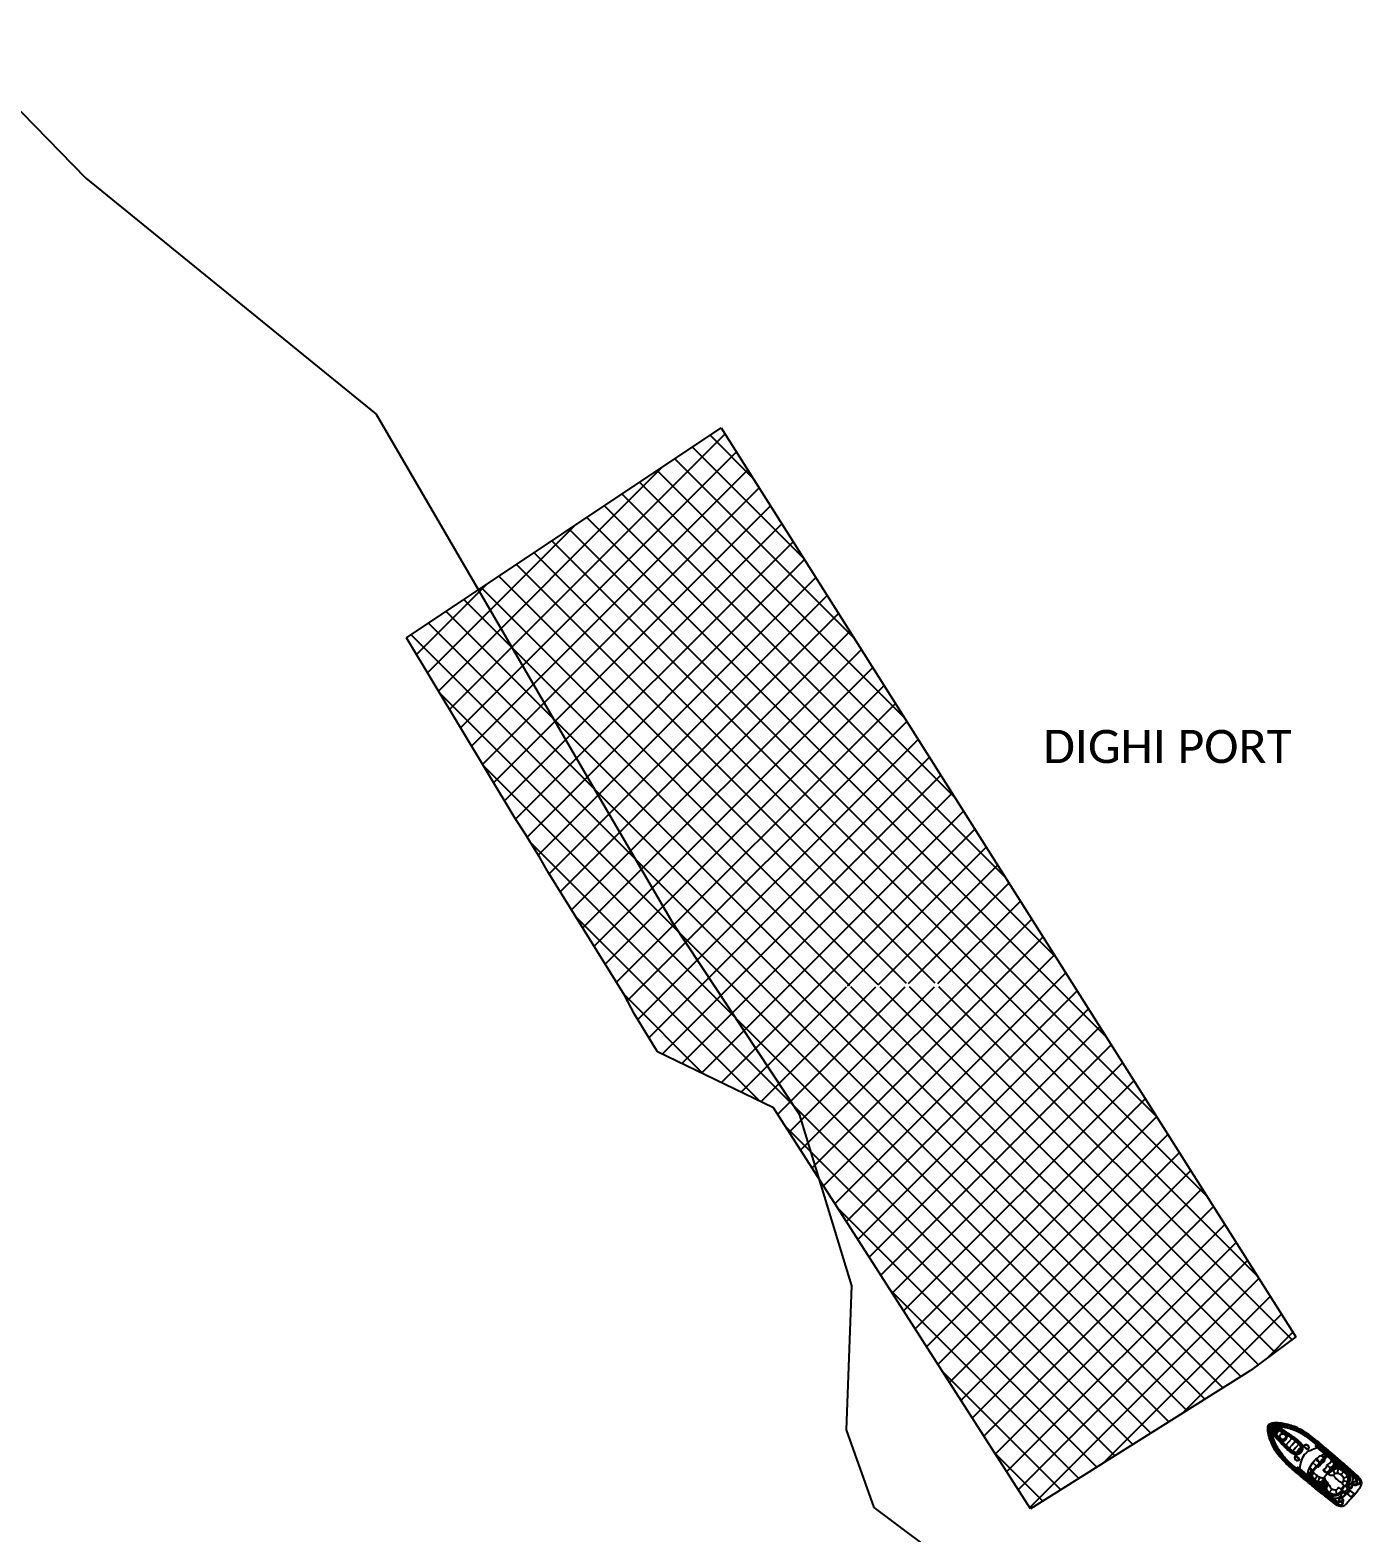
# Model space of a CAD drawing. Header units: metres. Extents: x 283839 to 285909, y 2019455 to 2022422.
# Drawn here: x 284859 to 285662, y 2021482 to 2022388 of the extents above; entities that cross this region are included whole.
import ezdxf

# ---------------------------------------------------------------- set-up
doc = ezdxf.new("R2010")
doc.units = ezdxf.units.M
doc.header["$MEASUREMENT"] = 0
for name, color, linetype in [('PORT', 5, 'Continuous'), ('PORT TEXT', 7, 'Continuous'), ('village', 3, 'Continuous')]:
    doc.layers.add(name, color=color, linetype=linetype)
doc.styles.get("Standard").update_dxf_attribs({"font": 'calibri.ttf'})

msp = doc.modelspace()

# ---------------------------------------------------------------- linework, layer by layer
at = {"color": 32, "true_color": 0xcd6928}
for p, q in [((285618.18, 2021537.14), (285616.44, 2021535.08)), ((285618.18, 2021537.14), (285619.91, 2021539.2)), ((285620.27, 2021535.39), (285622.07, 2021537.54)), ((285620.27, 2021535.39), (285618.46, 2021533.23)), ((285622.35, 2021533.63), (285620.54, 2021531.47)), ((285622.35, 2021533.63), (285624.17, 2021535.79)), ((285639.04, 2021526.75), (285641.4, 2021528.41)), ((285639.69, 2021526.38), (285641.4, 2021528.41)), ((285632.56, 2021519.92), (285629.79, 2021516.62)), ((285632.95, 2021519.59), (285630.18, 2021516.29)), ((285635.79, 2021523.39), (285636.61, 2021522.71)), ((285636.61, 2021522.71), (285637.56, 2021524.85)), ((285636.61, 2021522.71), (285638.04, 2021524.4)), ((285638.45, 2021525.48), (285638.13, 2021524.59)), ((285638.6, 2021525.43), (285638.31, 2021524.65)), ((285638.36, 2021524.79), (285639.37, 2021525.99)), ((285638.7, 2021525.78), (285639.54, 2021526.26)), ((285638.78, 2021525.65), (285639.53, 2021526.08)), ((285643.19, 2021521.52), (285641.26, 2021523.14)), ((285641.98, 2021518.56), (285646.59, 2021524.05)), ((285645.88, 2021517.73), (285644.82, 2021520.72)), ((285647.55, 2021518.03), (285648.13, 2021521.38)), ((285649.58, 2021517.16), (285651.53, 2021519.51)), ((285633.7, 2021514.29), (285635.29, 2021516.64)), ((285635.77, 2021513.07), (285636.95, 2021515.74)), ((285649.61, 2021508.51), (285650.72, 2021509.83)), ((285651.55, 2021510.81), (285650.72, 2021509.83)), ((285651.95, 2021510.48), (285651.12, 2021509.49)), ((285651.23, 2021515.31), (285654.18, 2021516.44)), ((285651.28, 2021513.62), (285654.3, 2021512.92)), ((285659.17, 2021512.05), (285659.24, 2021512.03)), ((285642.42, 2021506.61), (285644.3, 2021508.6)), ((285647.01, 2021505.67), (285646.56, 2021508.26)), ((285650, 2021501.13), (285650.03, 2021501.06)), ((285650.03, 2021508.2), (285651.12, 2021509.49))]:
    msp.add_line(p, q, dxfattribs=at)
for points in [[(285657.05, 2021504.51, -0.01736), (285652.9, 2021499.8, -0.12634), (285650.34, 2021498.07, -0.172899), (285646.46, 2021499.39, -0.013884), (285643.77, 2021501.48, -0.008973), (285639.9, 2021504.43, -0.01509), (285635.54, 2021507.89, 0.002245), (285628.93, 2021513.37, -0.003342), (285621.61, 2021519.48, -0.016984), (285616.85, 2021523.72, -0.024546), (285613.53, 2021527.21, -0.067942), (285609.81, 2021532.14, -0.033948), (285607.89, 2021535.96, -0.022001), (285606.4, 2021539.63, -0.042872), (285605.54, 2021543.43, -0.059514), (285605.49, 2021545.68, -0.046364), (285605.67, 2021546.78, -0.104882), (285605.96, 2021547.39, -0.104882)], [(285657.05, 2021504.51, 0.01736), (285660.98, 2021509.42, 0.12634), (285662.23, 2021512.24, 0.172899), (285660.26, 2021515.83, 0.013884), (285657.74, 2021518.12, 0.008973), (285654.16, 2021521.42, 0.01509), (285649.99, 2021525.12, -0.002245), (285643.45, 2021530.68, 0.003342), (285636.16, 2021536.82, 0.016984), (285631.16, 2021540.77, 0.024546), (285627.15, 2021543.44, 0.067942), (285621.65, 2021546.25, 0.033948), (285617.56, 2021547.48, 0.022001), (285613.68, 2021548.3, 0.042872), (285609.79, 2021548.49, 0.059514), (285607.57, 2021548.15, 0.046364), (285606.52, 2021547.78, 0.104882), (285605.96, 2021547.39, 0.104882)], [(285640.09, 2021505.19, 0.006425), (285636.02, 2021508.51, 0.002217), (285629.42, 2021513.97, -0.003368), (285622.03, 2021520.1, -0.024633), (285617.47, 2021524.07, -0.015037), (285614.74, 2021527.01, -0.025439), (285613.3, 2021528.71, -0.013843), (285610.52, 2021532.43, -0.040266), (285608.52, 2021536.29, -0.016729), (285607.17, 2021540.13, -0.029739), (285606.43, 2021544.21, 0.01525), (285606.33, 2021546.16, -0.132389), (285606.38, 2021546.51, -0.028442), (285606.44, 2021546.64, -0.028442)], [(285640.14, 2021505.25, 0.006424), (285636.07, 2021508.57, 0.002217), (285629.47, 2021514.03, -0.003368), (285622.08, 2021520.16, -0.024633), (285617.52, 2021524.13, -0.015038), (285614.8, 2021527.06, -0.025461), (285613.36, 2021528.76, -0.013839), (285610.59, 2021532.47, -0.040238), (285608.59, 2021536.32, -0.016715), (285607.24, 2021540.15, -0.029693), (285606.51, 2021544.21, 0.015234), (285606.41, 2021546.16, -0.134036), (285606.45, 2021546.48, -0.024879), (285606.5, 2021546.59, -0.024879)], [(285653.44, 2021521.1, -0.006425), (285649.47, 2021524.53, -0.002217), (285642.94, 2021530.08, 0.003368), (285635.62, 2021536.3, 0.024633), (285630.92, 2021540.11, 0.015037), (285627.56, 2021542.28, 0.025439), (285625.63, 2021543.4, 0.013843), (285621.48, 2021545.49, 0.040266), (285617.33, 2021546.8, 0.016729), (285613.32, 2021547.46, 0.029739), (285609.18, 2021547.48, -0.01525), (285607.24, 2021547.24, 0.132389), (285606.9, 2021547.13, 0.028442), (285606.78, 2021547.05, 0.028442)], [(285653.39, 2021521.04, -0.006424), (285649.42, 2021524.47, -0.002217), (285642.89, 2021530.03, 0.003368), (285635.57, 2021536.24, 0.024633), (285630.88, 2021540.04, 0.015038), (285627.52, 2021542.22, 0.025461), (285625.6, 2021543.34, 0.013839), (285621.45, 2021545.42, 0.040238), (285617.32, 2021546.72, 0.016715), (285613.31, 2021547.39, 0.029693), (285609.18, 2021547.4, -0.015234), (285607.25, 2021547.16, 0.134036), (285606.94, 2021547.06, 0.024879), (285606.84, 2021547, 0.024879)], [(285617.83, 2021525.03, -0.031596), (285615.36, 2021527.57, -0.004928), (285613.87, 2021529.39, -0.02844), (285611.54, 2021532.76, -0.042875), (285609.7, 2021536.45, -0.035347), (285608.25, 2021540.3, -0.024093), (285607.36, 2021544.02, -0.079837), (285607.13, 2021546.06)], [(285630.04, 2021539.59, 0.031596), (285627.11, 2021541.57, 0.004928), (285625.06, 2021542.72, 0.02844), (285621.34, 2021544.43, 0.042875), (285617.38, 2021545.61, 0.035347), (285613.34, 2021546.36, 0.024093), (285609.52, 2021546.6, 0.079837), (285607.48, 2021546.47)], [(285629.99, 2021539.52, 0.031592), (285627.07, 2021541.5, 0.004926), (285625.02, 2021542.65, 0.028436), (285621.31, 2021544.36, 0.042895), (285617.37, 2021545.54, 0.035363), (285613.33, 2021546.29, 0.024111), (285609.52, 2021546.53, 0.077658), (285607.55, 2021546.41, 0.077658)], [(285629.94, 2021539.46, 0.031588), (285627.04, 2021541.44, 0.004924), (285624.99, 2021542.59, 0.028433), (285621.28, 2021544.29, 0.042917), (285617.35, 2021545.46, 0.035379), (285613.32, 2021546.21, 0.02413), (285609.51, 2021546.45, 0.075408), (285607.63, 2021546.34, 0.075408)], [(285629.85, 2021539.34, 0.031581), (285626.96, 2021541.3, 0.00492), (285624.92, 2021542.45, 0.028426), (285621.22, 2021544.14, 0.042959), (285617.32, 2021545.31, 0.035411), (285613.3, 2021546.06, 0.028829), (285610.11, 2021546.26, 0.092336), (285608.18, 2021545.88, 0.080328)], [(285612.66, 2021545.09), (285612.3, 2021544.59, -0.382221), (285611.66, 2021544.38), (285609.57, 2021545.53, -0.786544), (285609.58, 2021545.96), (285612.16, 2021546.11, -0.616464), (285612.66, 2021545.09, -3.844907)], [(285617.88, 2021525.09, -0.031592), (285615.42, 2021527.62, -0.004926), (285613.93, 2021529.44, -0.028436), (285611.61, 2021532.8, -0.042895), (285609.77, 2021536.48, -0.035363), (285608.33, 2021540.33, -0.024111), (285607.43, 2021544.04, -0.077658), (285607.21, 2021545.99, -0.077658)], [(285617.93, 2021525.15, -0.031588), (285615.48, 2021527.67, -0.004924), (285613.99, 2021529.49, -0.028433), (285611.67, 2021532.84, -0.042917), (285609.84, 2021536.51, -0.035379), (285608.4, 2021540.35, -0.02413), (285607.5, 2021544.06, -0.075408), (285607.28, 2021545.93, -0.075408)], [(285618.03, 2021525.26, -0.031581), (285615.6, 2021527.77, -0.00492), (285614.11, 2021529.58, -0.028426), (285611.81, 2021532.92, -0.042959), (285609.98, 2021536.57, -0.035411), (285608.55, 2021540.39, -0.028829), (285607.79, 2021543.5, -0.092336), (285607.83, 2021545.47, -0.080328)], [(285609.39, 2021541.19), (285609.82, 2021541.63, 0.382221), (285609.91, 2021542.3), (285608.42, 2021544.16, 0.786544), (285608, 2021544.08), (285608.3, 2021541.51, 0.616464), (285609.39, 2021541.19, 3.844907)], [(285629.85, 2021539.34), (285631.65, 2021537.97), (285633.69, 2021536.33), (285636.94, 2021533.57), (285641.43, 2021529.8), (285648.57, 2021523.67, 0.002601), (285652.41, 2021520.3, -0.00441), (285655.67, 2021517.44, -0.002867), (285656.16, 2021516.99, -0.002867)], [(285629.95, 2021539.46), (285631.75, 2021538.09), (285633.79, 2021536.45), (285637.04, 2021533.68), (285641.53, 2021529.91), (285648.67, 2021523.78, 0.002601), (285652.51, 2021520.41, -0.00441), (285655.78, 2021517.55, -0.012997), (285657.93, 2021515.49, -0.113276), (285658.75, 2021514.09, -0.142458), (285658.77, 2021513.18, -0.142458)], [(285629.99, 2021539.52), (285631.79, 2021538.15), (285633.84, 2021536.51), (285637.09, 2021533.74), (285641.58, 2021529.97), (285648.72, 2021523.84, 0.002601), (285652.56, 2021520.47, -0.004411), (285655.83, 2021517.61, -0.013003), (285657.98, 2021515.54, -0.113337), (285658.82, 2021514.11, -0.144821), (285658.84, 2021513.14, -0.138987)], [(285630.04, 2021539.59), (285631.84, 2021538.21), (285633.89, 2021536.57), (285637.14, 2021533.8), (285641.63, 2021530.03), (285648.77, 2021523.9, 0.002601), (285652.61, 2021520.53, -0.004411), (285655.88, 2021517.67, -0.013009), (285658.04, 2021515.59, -0.113396), (285658.89, 2021514.14, -0.146005), (285658.91, 2021513.1, -1.595219)], [(285624.85, 2021526.76), (285622.26, 2021528.93, 0.483063), (285622.16, 2021526.24, 0.50024), (285624.85, 2021526.76, 0.418424)], [(285627.48, 2021529.33, 0.096403), (285625.39, 2021524.99, 0.040538), (285624.58, 2021521.03, 1.92312)], [(285629.55, 2021532.37), (285626.97, 2021534.54, -0.483063), (285629.6, 2021535.11, -0.50024), (285629.55, 2021532.37, -0.418424)], [(285627.48, 2021529.33, -0.096403), (285631.39, 2021532.14, -0.040538), (285635.15, 2021533.63, -1.92312)], [(285632.74, 2021524.92, -0.033687), (285636.33, 2021528.08, -0.051879), (285639.77, 2021529.79, -1.92312)], [(285652.76, 2021509.86), (285653.74, 2021511.03, 0.202722), (285655.25, 2021516, 0.178768), (285654.09, 2021518.24, -0.010028), (285650.5, 2021521.39, 0.005356), (285644.51, 2021526.5, 0.016605), (285639.56, 2021530.52, -0.018921), (285634.45, 2021534.71, 0.925873), (285634.25, 2021534.54, 0.041202), (285635.08, 2021533.7, 0.024461), (285637.98, 2021531.26, -0.012888), (285643.55, 2021526.53, 0.019359), (285646.87, 2021523.84, -0.002375), (285650.72, 2021520.74, 0.006386), (285653.12, 2021518.7, 0.013656), (285654.09, 2021517.9, 0.862706), (285654.27, 2021518.07, -0.648089)], [(285654.21, 2021518.02, 0.016488), (285654.04, 2021518.18, -0.010023), (285650.45, 2021521.33, 0.005356), (285644.46, 2021526.44, 0.016607), (285639.51, 2021530.46, -0.018921), (285634.4, 2021534.65, -0.01143), (285634.39, 2021534.65, 0.913283), (285634.31, 2021534.59, 0.041174), (285635.13, 2021533.75, 0.024478), (285638.03, 2021531.32, -0.012889), (285643.6, 2021526.59, 0.019362), (285646.92, 2021523.91, -0.002377), (285650.77, 2021520.8, 0.006391), (285653.17, 2021518.76, 0.013664), (285654.14, 2021517.96, -0.000701), (285654.14, 2021517.96, 0.819976), (285654.21, 2021518.02, 0.819976)], [(285617.83, 2021525.03), (285619.49, 2021523.49), (285621.47, 2021521.77), (285624.75, 2021519.04), (285629.25, 2021515.27), (285636.52, 2021509.31, -0.002601), (285640.51, 2021506.11, 0.004411), (285643.89, 2021503.39, 0.013009), (285646.31, 2021501.62, 0.113396), (285647.9, 2021501.03, 0.146005), (285648.92, 2021501.2, 1.595219)], [(285617.88, 2021525.09), (285619.54, 2021523.55), (285621.51, 2021521.83), (285624.8, 2021519.1), (285629.3, 2021515.33), (285636.57, 2021509.37, -0.002601), (285640.56, 2021506.17, 0.004411), (285643.94, 2021503.45, 0.013003), (285646.35, 2021501.69, 0.113337), (285647.91, 2021501.11, 0.144821), (285648.87, 2021501.26, 0.138987)], [(285617.93, 2021525.15), (285619.59, 2021523.61), (285621.56, 2021521.88), (285624.85, 2021519.16), (285629.35, 2021515.39), (285636.62, 2021509.43, -0.002601), (285640.61, 2021506.23, 0.00441), (285643.99, 2021503.51, 0.012997), (285646.4, 2021501.75, 0.113276), (285647.92, 2021501.18, 0.142458), (285648.82, 2021501.32, 0.142458)], [(285618.03, 2021525.26), (285619.7, 2021523.72), (285621.66, 2021522), (285624.95, 2021519.28), (285629.44, 2021515.51), (285636.72, 2021509.55, -0.002601), (285640.7, 2021506.35, 0.00441), (285644.08, 2021503.63, 0.002867), (285644.6, 2021503.23, 0.002867)], [(285650.95, 2021507.71), (285650.06, 2021506.64, -0.202722), (285645.43, 2021504.29, -0.178768), (285643.02, 2021505.05, 0.010028), (285639.3, 2021508.04, -0.005356), (285633.22, 2021513.06, -0.016605), (285628.4, 2021517.23, 0.018921), (285623.39, 2021521.54, -0.925873), (285623.53, 2021521.76, -0.041202), (285624.5, 2021521.09, -0.024461), (285627.41, 2021518.66, 0.012888), (285633.03, 2021514, -0.019359), (285636.25, 2021511.19, 0.002375), (285639.97, 2021507.93, -0.006386), (285642.4, 2021505.93, -0.013656), (285643.35, 2021505.11, -0.862706), (285643.22, 2021504.91, 0.648089)], [(285643.26, 2021504.97, -0.016488), (285643.07, 2021505.11, 0.010023), (285639.35, 2021508.1, -0.005356), (285633.27, 2021513.11, -0.016607), (285628.46, 2021517.28, 0.018921), (285623.44, 2021521.6, 0.01143), (285623.44, 2021521.6, -0.913283), (285623.49, 2021521.69, -0.041174), (285624.45, 2021521.03, -0.024478), (285627.36, 2021518.6, 0.012889), (285632.98, 2021513.94, -0.019362), (285636.2, 2021511.13, 0.002377), (285639.92, 2021507.87, -0.006391), (285642.35, 2021505.87, -0.013664), (285643.3, 2021505.05, 0.000701), (285643.3, 2021505.05, -0.819976), (285643.26, 2021504.97, -0.819976)], [(285632.74, 2021524.92, 0.033687), (285630.25, 2021520.83, 0.051879), (285629.17, 2021517.15, 1.92312)], [(285632.51, 2021524.55), (285634.21, 2021523.12, 0.462925), (285635.79, 2021523.39), (285636.86, 2021524.83)], [(285634.21, 2021523.12), (285634.94, 2021522.5, 0.545737), (285636.34, 2021522.94, 0.282905)], [(285634.94, 2021522.5), (285635.21, 2021522.28, 0.516839), (285636.61, 2021522.71, 0.282905)], [(285640.95, 2021518.47, -0.164009), (285639.11, 2021519.74, -0.407559), (285639.35, 2021520.48, 0.20466), (285641.11, 2021522.78, -0.28657), (285641.58, 2021523.38, 0.198759), (285643.65, 2021525.53, -0.45148), (285644.23, 2021526, -1.463971)], [(285641.49, 2021517.93, -0.291269), (285640.95, 2021518.48, -0.299867), (285641.22, 2021518.91, 0.273478), (285643.04, 2021521.15, -0.28657), (285643.51, 2021521.76, 0.198759), (285645.58, 2021523.91, -0.45148), (285646.16, 2021524.38, -1.463971)], [(285653.39, 2021521.05, 0.002941), (285656.28, 2021518.55, -0.002014), (285658.11, 2021516.95, -0.130992), (285659.14, 2021515.53, -0.261832), (285659.16, 2021512.94, -0.261832)], [(285653.44, 2021521.1, 0.002942), (285656.33, 2021518.61, -0.002013), (285658.16, 2021517.01, -0.130442), (285659.21, 2021515.56, -0.261246), (285659.23, 2021512.9, -0.209197)], [(285655.74, 2021511.57, 0.043334), (285656.53, 2021513.2, 0.18333), (285656.65, 2021516.11, 0.123985), (285655.36, 2021517.83, -0.015377), (285654.27, 2021518.89)], [(285636.77, 2021510.72), (285638.88, 2021513.23, -0.406088), (285640.86, 2021513.06)], [(285641.49, 2021517.93), (285639.49, 2021515.54, 0.158322), (285641.38, 2021512.57, -0.417676), (285641.55, 2021511.42), (285639.19, 2021508.61)], [(285652.76, 2021509.86), (285652.26, 2021510.22), (285650.84, 2021511.4, -0.448043), (285650.72, 2021512.64, 0.025561), (285651.2, 2021513.46, 0.15676), (285651.38, 2021514.54, 0.144288), (285651.21, 2021515.34, 0.079427), (285650.26, 2021516.58, 0.054179), (285648.88, 2021517.63, 0.127294), (285647.52, 2021518.03, -0.025195), (285646.57, 2021518.01, 0.112656), (285645.88, 2021517.73, 0.061652), (285645.17, 2021517.11, -0.222278), (285644.49, 2021516.77, -0.049109), (285643.75, 2021516.77, -0.09997), (285642.98, 2021516.94, -0.045992), (285641.99, 2021517.56), (285641.49, 2021517.93)], [(285655.81, 2021511.53, 0.043195), (285656.6, 2021513.17, 0.183415), (285656.73, 2021516.14, 0.094511), (285655.8, 2021517.54)], [(285660.45, 2021511.43, 0.164393), (285661.1, 2021512.44, 0.188684), (285660.98, 2021514.34, 0.10758), (285658.87, 2021517.13)], [(285640.09, 2021505.19, -0.002942), (285643.05, 2021502.78, 0.002013), (285644.94, 2021501.25, 0.130442), (285646.55, 2021500.47, 0.261246), (285649.17, 2021500.91, 0.209197)], [(285640.14, 2021505.25, -0.002941), (285643.1, 2021502.84, 0.002014), (285644.99, 2021501.31, 0.130992), (285646.57, 2021500.55, 0.261832), (285649.12, 2021500.97, 0.261832)], [(285649.88, 2021504.58, -0.043334), (285648.41, 2021503.52, -0.18333), (285645.56, 2021502.89, -0.123985), (285643.65, 2021503.87, 0.015377), (285642.41, 2021504.76)], [(285649.93, 2021504.52, -0.043195), (285648.45, 2021503.46, -0.183415), (285645.55, 2021502.82, -0.094511), (285644.01, 2021503.49)], [(285650.83, 2021499.97, -0.164393), (285649.95, 2021499.15, -0.188684), (285648.06, 2021498.94, -0.10758), (285644.94, 2021500.53)]]:
    msp.add_lwpolyline(points, format="xyb", dxfattribs=at)
for points in [[(285609.55, 2021544.03), (285605.96, 2021547.04)], [(285605.96, 2021547.04), (285609.58, 2021544)], [(285606.31, 2021547.45), (285609.93, 2021544.41)], [(285609.9, 2021544.44), (285606.31, 2021547.45)], [(285635.01, 2021536.74), (285634.95, 2021536.66), (285633.83, 2021537.6), (285633.9, 2021537.69)], [(285633.95, 2021537.74), (285634.03, 2021537.85), (285635.15, 2021536.91), (285635.06, 2021536.8)], [(285639.11, 2021527.55), (285640.5, 2021529.17)], [(285620.32, 2021521.5), (285620.23, 2021521.4), (285621.35, 2021520.46), (285621.44, 2021520.57)], [(285621.49, 2021520.63), (285621.56, 2021520.71), (285620.44, 2021521.65), (285620.37, 2021521.56)], [(285629.2, 2021517.34), (285629.51, 2021517.09), (285631.81, 2021519.83), (285630.37, 2021521.05)], [(285635.21, 2021522.28), (285632.95, 2021519.59), (285630.63, 2021521.54)], [(285634.81, 2021522.61), (285632.56, 2021519.92)], [(285649.96, 2021523.99), (285649.91, 2021523.93), (285648.84, 2021524.83), (285648.9, 2021524.91)], [(285648.95, 2021524.97), (285649.02, 2021525.04), (285650.09, 2021524.14), (285650.01, 2021524.05)], [(285657.74, 2021517.27), (285657.71, 2021517.23), (285656.63, 2021518.14), (285656.68, 2021518.2)], [(285656.73, 2021518.26), (285656.82, 2021518.37), (285657.9, 2021517.46), (285657.79, 2021517.33)], [(285635.5, 2021508.94), (285635.44, 2021508.87), (285636.51, 2021507.97), (285636.59, 2021508.06)], [(285636.64, 2021508.12), (285636.69, 2021508.18), (285635.62, 2021509.08), (285635.55, 2021509)], [(285643.45, 2021502.45), (285643.37, 2021502.34), (285644.45, 2021501.43), (285644.56, 2021501.56)], [(285644.61, 2021501.62), (285644.64, 2021501.66), (285643.56, 2021502.57), (285643.5, 2021502.51)]]:
    msp.add_lwpolyline(points, dxfattribs=at)
for points in [[(285609.25, 2021541.32), (285609.69, 2021541.78, 0.383069), (285609.76, 2021542.19), (285608.24, 2021544.07, 0.853636), (285608.19, 2021544.08), (285608.49, 2021541.54, 0.613527)], [(285612.51, 2021545.2), (285612.14, 2021544.69, -0.383069), (285611.74, 2021544.55), (285609.63, 2021545.72, -0.853636), (285609.61, 2021545.77), (285612.16, 2021545.92, -0.613527)], [(285624.65, 2021526.72), (285622.26, 2021528.74, 0.460147), (285622.26, 2021526.36, 0.47706)], [(285629.56, 2021532.57), (285627.16, 2021534.58, -0.460147), (285629.5, 2021534.99, -0.47706)], [(285644.9, 2021521.78, 0.917705), (285645.51, 2021521.28, -0.209704), (285648.11, 2021521.55, 0.850912), (285648.46, 2021522.13), (285647.05, 2021523.31, 0.435659), (285646.31, 2021523.27)]]:
    msp.add_lwpolyline(points, format="xyb", close=True, dxfattribs=at)
for points in [[(285638.7, 2021511.09), (285637.54, 2021511.46), (285638.43, 2021512.28)], [(285639.16, 2021510.71), (285639.71, 2021509.63), (285640.37, 2021510.65)], [(285655.35, 2021509.03), (285653.78, 2021509.91), (285655.12, 2021511.89), (285656.73, 2021511.05)], [(285655.33, 2021509.13), (285653.89, 2021509.94), (285655.14, 2021511.79), (285656.62, 2021511.02)], [(285652.31, 2021505.4), (285651.17, 2021506.79), (285649.45, 2021505.14), (285650.56, 2021503.69)], [(285652.21, 2021505.41), (285651.16, 2021506.68), (285649.55, 2021505.13), (285650.57, 2021503.81)], [(285656.01, 2021503.81), (285653.63, 2021505.81), (285655.19, 2021507.66), (285657.56, 2021505.66)]]:
    msp.add_lwpolyline(points, close=True, dxfattribs=at)
for centre, radius in [((285605.93, 2021545.69), 0.349), ((285607.63, 2021547.72), 0.349), ((285608.86, 2021547.84), 0.313), ((285606.03, 2021544.46), 0.313), ((285610.53, 2021543.46), 0.771), ((285610.63, 2021543.57), 0.771), ((285614.58, 2021540.16), 1.9), ((285614.58, 2021540.16), 1.9), ((285614.58, 2021540.16), 1.74), ((285614.58, 2021540.16), 1.74), ((285624.75, 2021530.93), 0.305), ((285625.43, 2021531.74), 0.305), ((285645.25, 2021521.59), 0.304), ((285646.65, 2021522.92), 0.304), ((285646.68, 2021522), 0.197), ((285648.11, 2021521.96), 0.304), ((285639.28, 2021511.32), 0.163), ((285658.11, 2021512.31), 1.09), ((285658.11, 2021512.31), 1.01), ((285649.56, 2021502.12), 1.09), ((285649.56, 2021502.12), 1.01)]:
    msp.add_circle(centre, radius, dxfattribs=at)
for centre, radius, start, end in [((285606.42, 2021547.01), 0.456, 103.90286, 176.08815), ((285606.42, 2021547.01), 0.456, 103.90286, 176.08815), ((285613.67, 2021547.36), 0.237, 178.40284, 345.98526), ((285613.67, 2021547.36), 0.237, 4.62303, 159.76508), ((285607.32, 2021539.81), 0.237, 120.22593, 275.36798), ((285607.32, 2021539.81), 0.237, 294.00575, 101.58816), ((285610.53, 2021543.46), 1.13, 149.87948, 122.32903), ((285610.63, 2021543.57), 1.13, 157.66198, 130.11153), ((285626.73, 2021553.77), 20.14, 213.32289, 228.3937), ((285603.28, 2021525.83), 20.14, 51.59731, 66.66812), ((285614.28, 2021537.51), 0.202, 79.19011, 225.65785), ((285614.71, 2021539.96), 2.28, 259.93473, 321.73585), ((285614.8, 2021540.06), 2.28, 318.25515, 20.05627), ((285617.13, 2021540.92), 0.202, 54.33316, 200.8009), ((285622.17, 2021545.14), 0.237, 167.01471, 321.64892), ((285622.17, 2021545.14), 0.237, 340.28398, 148.37966), ((285631.22, 2021539.86), 0.237, 157.33483, 309.61046), ((285631.22, 2021539.86), 0.237, 328.26936, 138.67594), ((285610.99, 2021531.82), 0.237, 131.61135, 299.70702), ((285610.99, 2021531.82), 0.237, 318.34208, 112.97629), ((285625.95, 2021530.24), 2.89, 134.26902, 170.87136), ((285626.02, 2021530.14), 2.3, 131.28396, 179.03371), ((285626.02, 2021530.14), 2.15, 131.28396, 182.49108), ((285626.32, 2021530.68), 2.89, 109.11964, 145.72198), ((285626.43, 2021530.63), 2.3, 100.95729, 148.70705), ((285626.43, 2021530.63), 2.15, 97.49992, 148.70705), ((285636.87, 2021535.23), 0.237, 153.62558, 306.20611), ((285636.87, 2021535.23), 0.237, 324.86628, 134.9654), ((285642.3, 2021530.6), 0.237, 151.21751, 307.46663), ((285642.3, 2021530.6), 0.237, 326.09084, 132.59331), ((285617.76, 2021523.82), 0.237, 141.31506, 311.72165), ((285617.76, 2021523.82), 0.237, 330.38054, 122.65617), ((285623.3, 2021519.06), 0.237, 145.0256, 315.12472), ((285623.3, 2021519.06), 0.237, 333.7849, 126.36543), ((285635.61, 2021528.15), 3.55, 290.62048, 303.97149), ((285638.12, 2021526.01), 0.347, 60.7978, 219.14337), ((285638.71, 2021526.68), 1.24, 226.11094, 226.38025), ((285635.61, 2021528.15), 3.55, 309.94461, 314.18452), ((285638.71, 2021526.68), 1.24, 235.59802, 261.59089), ((285637.56, 2021525.32), 1.24, 53.61075, 53.88006), ((285637.56, 2021525.32), 1.24, 18.40012, 46.0402), ((285635.61, 2021528.15), 3.55, 324.89799, 331.23731), ((285638.63, 2021525.58), 0.166, 229.9955, 49.9955), ((285635.61, 2021528.15), 3.55, 335.4297, 350.18551), ((285641.6, 2021521.03), 2.24, 193.19552, 257.39968), ((285643.4, 2021523.17), 2.24, 16.61995, 84.76744), ((285636.63, 2021508.17), 3.12, 17.46406, 79.35154), ((285654.67, 2021522.75), 11.17, 210.89502, 248.3676), ((285658.11, 2021512.31), 1.32, 219.32132, 4.22291), ((285658.11, 2021512.31), 1.17, 219.32132, 346.2712), ((285657.22, 2021510.01), 3.52, 23.66422, 63.99984), ((285657.55, 2021509.43), 3.52, 34.63759, 57.87012), ((285651.67, 2021503.39), 3.52, 215.99117, 256.32678), ((285649.56, 2021502.12), 1.32, 275.76809, 60.66969), ((285652.3, 2021503.17), 3.52, 222.12088, 245.35341), ((285649.56, 2021502.12), 1.17, 293.71981, 60.66969)]:
    msp.add_arc(centre, radius, start, end, dxfattribs=at)
for start_param, end_param in [(4.712389, 5.232342), (0.830012, 1.576846)]:
    msp.add_ellipse((285637.98, 2021526.2), major_axis=(-3.17, 2.66), ratio=0.425319, start_param=start_param, end_param=end_param, dxfattribs=at)
for centre, major_axis, ratio in [((285638.63, 2021525.58), (0.91, 1.08), 0.533092), ((285639.95, 2021512.16), (-0.799, 0.734), 0.758117)]:
    msp.add_ellipse(centre, major_axis=major_axis, ratio=ratio, dxfattribs=at)
for points, knots in [([(285625.72, 2021530.81), (285624.79, 2021529.88), (285623.54, 2021529.12), (285620.89, 2021529.64), (285619.72, 2021530.41), (285616.63, 2021532.86), (285614.97, 2021534.79), (285611.73, 2021538.03), (285610.4, 2021539.48), (285609.04, 2021541)], [0, 0, 0, 0, 0.0462196, 0.0462196, 0.0924392, 0.0924392, 0.1947325, 0.1947325, 0.2709084, 0.2709084, 0.2709084, 0.2709084]), ([(285625.66, 2021530.87), (285624.71, 2021529.9), (285623.42, 2021529.18), (285620.73, 2021529.79), (285619.56, 2021530.62), (285616.49, 2021533.11), (285614.81, 2021535.04), (285611.66, 2021538.22), (285610.41, 2021539.59), (285609.13, 2021541.02)], [0, 0, 0, 0, 0.0480884, 0.0480884, 0.0961768, 0.0961768, 0.1985377, 0.1985377, 0.2704106, 0.2704106, 0.2704106, 0.2704106]), ([(285625.5, 2021531.03), (285624.52, 2021530.05), (285623.25, 2021529.4), (285620.56, 2021530.13), (285619.4, 2021531.02), (285616.32, 2021533.61), (285614.58, 2021535.57), (285611.56, 2021538.67), (285610.44, 2021539.9), (285609.33, 2021541.14)], [0, 0, 0, 0, 0.0508337, 0.0508337, 0.1016674, 0.1016674, 0.2060328, 0.2060328, 0.2709084, 0.2709084, 0.2709084, 0.2709084]), ([(285623.87, 2021530.04), (285623.6, 2021529.92), (285622.42, 2021529.54), (285619.38, 2021530.82), (285616.26, 2021534.14), (285612.58, 2021537.63), (285610.32, 2021540.15), (285609.39, 2021541.19)], [0.0234044, 0.0234044, 0.0234044, 0.0234044, 0.0350942, 0.0739111, 0.138251, 0.2165713, 0.2709084, 0.2709084, 0.2709084, 0.2709084]), ([(285623.72, 2021530.18), (285623.22, 2021529.97), (285622.71, 2021529.88), (285621.03, 2021530.2), (285619.88, 2021530.95), (285618.01, 2021532.47), (285617.2, 2021533.34), (285614.64, 2021535.91), (285612.87, 2021537.6), (285610.65, 2021540.01), (285610.08, 2021540.65), (285609.5, 2021541.29)], [0.0248254, 0.0248254, 0.0248254, 0.0248254, 0.0474598, 0.0474598, 0.0949196, 0.0949196, 0.1423794, 0.1423794, 0.237299, 0.237299, 0.2709084, 0.2709084, 0.2709084, 0.2709084]), ([(285626, 2021532.89), (285626.11, 2021533.42), (285626.11, 2021533.94), (285625.51, 2021535.54), (285624.57, 2021536.54), (285622.74, 2021538.11), (285621.75, 2021538.76), (285618.77, 2021540.84), (285616.81, 2021542.28), (285614.04, 2021544.05), (285613.31, 2021544.51), (285612.58, 2021544.96)], [0.0248254, 0.0248254, 0.0248254, 0.0248254, 0.0474598, 0.0474598, 0.0949196, 0.0949196, 0.1423794, 0.1423794, 0.237299, 0.237299, 0.2709084, 0.2709084, 0.2709084, 0.2709084]), ([(285626.15, 2021532.76), (285626.23, 2021533.05), (285626.4, 2021534.27), (285624.61, 2021537.05), (285620.8, 2021539.55), (285616.72, 2021542.56), (285613.84, 2021544.36), (285612.67, 2021545.09)], [0.0234044, 0.0234044, 0.0234044, 0.0234044, 0.0350942, 0.0739111, 0.138251, 0.2165713, 0.2709084, 0.2709084, 0.2709084, 0.2709084]), ([(285625.47, 2021530.99), (285626.26, 2021532.12), (285626.68, 2021533.49), (285625.49, 2021536.01), (285624.42, 2021537), (285621.33, 2021539.58), (285619.1, 2021540.95), (285615.52, 2021543.39), (285614.11, 2021544.28), (285612.71, 2021545.16)], [0, 0, 0, 0, 0.0508337, 0.0508337, 0.1016674, 0.1016674, 0.2060328, 0.2060328, 0.2709084, 0.2709084, 0.2709084, 0.2709084]), ([(285625.65, 2021530.86), (285626.44, 2021531.96), (285626.92, 2021533.36), (285625.85, 2021535.9), (285624.84, 2021536.91), (285621.85, 2021539.5), (285619.66, 2021540.82), (285615.98, 2021543.37), (285614.42, 2021544.36), (285612.78, 2021545.38)], [0, 0, 0, 0, 0.0480884, 0.0480884, 0.0961768, 0.0961768, 0.1985377, 0.1985377, 0.2704106, 0.2704106, 0.2704106, 0.2704106]), ([(285625.72, 2021530.81), (285626.48, 2021531.89), (285627, 2021533.25), (285626.04, 2021535.77), (285625.07, 2021536.79), (285622.13, 2021539.4), (285619.94, 2021540.71), (285616.18, 2021543.33), (285614.52, 2021544.39), (285612.79, 2021545.47)], [0, 0, 0, 0, 0.0462196, 0.0462196, 0.0924392, 0.0924392, 0.1947325, 0.1947325, 0.2709084, 0.2709084, 0.2709084, 0.2709084]), ([(285623.09, 2021530.7), (285621.56, 2021530.24), (285619.87, 2021532.06), (285617.97, 2021533.62), (285615.64, 2021535.86), (285614.13, 2021537.37)], [0.0313661, 0.0313661, 0.0313661, 0.0313661, 0.1084744, 0.1084744, 0.1920729, 0.1920729, 0.1920729, 0.1920729]), ([(285625.37, 2021533.42), (285625.56, 2021535.01), (285623.48, 2021536.36), (285621.61, 2021537.96), (285618.99, 2021539.86), (285617.25, 2021541.08)], [0.0313661, 0.0313661, 0.0313661, 0.0313661, 0.1084744, 0.1084744, 0.1920729, 0.1920729, 0.1920729, 0.1920729]), ([(285639.44, 2021526.55), (285639.32, 2021526.65), (285639.02, 2021526.64), (285638.04, 2021526.02), (285637.59, 2021524.94), (285637.96, 2021524.4), (285638.82, 2021524.74), (285639.59, 2021525.94), (285639.6, 2021526.41), (285639.44, 2021526.55)], [0, 0, 0, 0, 1.031451, 1.031451, 2.992455, 2.992455, 4.95346, 4.95346, 6.283185, 6.283185, 6.283185, 6.283185]), ([(285652.26, 2021510.22), (285653.28, 2021511.65), (285653.94, 2021513.15), (285653.87, 2021516.25), (285652.95, 2021517.58), (285650.3, 2021519.73), (285648.92, 2021520.86), (285645.95, 2021520.75), (285644.26, 2021519.97), (285642.69, 2021518.49), (285642.35, 2021518.05), (285641.99, 2021517.56)], [0, 0, 0, 0, 0.0684102, 0.0684102, 0.1368204, 0.1368204, 0.2052306, 0.2052306, 0.2736407, 0.2736407, 0.2974604, 0.2974604, 0.2974604, 0.2974604]), ([(285639.27, 2021512.79), (285639.02, 2021512.53), (285639.17, 2021511.89), (285640.09, 2021511.24), (285640.63, 2021511.35), (285640.86, 2021512.09), (285640.49, 2021512.74), (285639.7, 2021513.01), (285639.42, 2021512.95), (285639.27, 2021512.79)], [0, 0, 0, 0, 1.743273, 1.743273, 3.486547, 3.486547, 5.22982, 5.22982, 6.283185, 6.283185, 6.283185, 6.283185]), ([(285652.98, 2021507.93), (285652.84, 2021507.77), (285652.6, 2021507.49), (285652.18, 2021507.16), (285651.73, 2021506.95), (285651.65, 2021506.66), (285651.62, 2021506.55)], [0, 0, 0, 0, 0.00840925, 0.01405459, 0.02148076, 0.02583256, 0.02583256, 0.02583256, 0.02583256]), ([(285652.98, 2021507.93), (285653.12, 2021508.1), (285653.35, 2021508.38), (285653.6, 2021508.86), (285653.73, 2021509.33), (285654, 2021509.46), (285654.1, 2021509.51)], [0, 0, 0, 0, 0.00840925, 0.01405459, 0.02148076, 0.02583256, 0.02583256, 0.02583256, 0.02583256])]:
    msp.add_open_spline(points, degree=3, knots=knots, dxfattribs=at)
for points in [[(285637.95, 2021528.99), (285638.41, 2021528.62), (285638.84, 2021528.18), (285639.23, 2021527.66)], [(285634.44, 2021526.51), (285635.03, 2021525.85), (285635.8, 2021525.2), (285636.76, 2021524.72)]]:
    msp.add_open_spline(points, degree=3, dxfattribs=at)
for points in [[(285632.68, 2021518.27), (285632.86, 2021518.51), (285633.03, 2021518.85), (285632.75, 2021519.06), (285632.3, 2021518.64), (285631.76, 2021517.55), (285631.72, 2021516.08), (285632.5, 2021514.67), (285633.51, 2021513.6), (285635, 2021512.66), (285636.66, 2021512.26), (285637.74, 2021512.51), (285638.88, 2021513.39), (285639.26, 2021513.89), (285639.29, 2021514.19), (285638.98, 2021514.28), (285638.74, 2021514.05), (285637.92, 2021513.28), (285637.13, 2021512.95), (285636.22, 2021512.96), (285635.38, 2021513.22), (285634.42, 2021513.76), (285633.58, 2021514.4), (285632.96, 2021515.13), (285632.43, 2021516), (285632.32, 2021516.98), (285632.51, 2021517.97), (285632.68, 2021518.27)], [(285652.76, 2021509.86), (285653.71, 2021511.34), (285654.38, 2021513.27), (285654.51, 2021514.95), (285654.01, 2021516.84), (285653.05, 2021518.19), (285651.35, 2021519.66), (285649.4, 2021521), (285647.55, 2021521.42), (285645.49, 2021520.98), (285643.86, 2021520.22), (285642.38, 2021519.02), (285641.49, 2021517.93)], [(285639.13, 2021514.29), (285639.04, 2021514.67), (285638.78, 2021515.01), (285638.07, 2021515.27), (285637.51, 2021515.48), (285636.64, 2021515.9), (285635.36, 2021516.6), (285634.74, 2021517.04), (285634.11, 2021517.52), (285633.67, 2021517.95), (285633.31, 2021518.38), (285632.98, 2021518.67)], [(285641.96, 2021511.14), (285642.36, 2021511.17), (285642.73, 2021510.78), (285642.93, 2021510.12), (285643.3, 2021509.47), (285644.09, 2021508.73), (285644.79, 2021508.38), (285645.82, 2021508.24), (285646.6, 2021508.27), (285647.42, 2021508.75), (285647.85, 2021509.23), (285648.18, 2021509.52), (285648.52, 2021509.44), (285649.1, 2021508.98), (285650.22, 2021508.1), (285650.79, 2021507.68), (285650.33, 2021507.04), (285649.2, 2021506.05), (285648.19, 2021505.5), (285646.95, 2021505.05), (285645.58, 2021504.95), (285644.38, 2021505.15), (285643.29, 2021505.54), (285642.28, 2021506.08), (285641.35, 2021506.83), (285640.57, 2021507.77), (285640.33, 2021508.42), (285640.25, 2021509.11), (285640.48, 2021510.1), (285640.85, 2021510.58), (285641.33, 2021511.15), (285641.69, 2021511.39), (285641.96, 2021511.14), (285641.78, 2021510.83), (285641.24, 2021510.22), (285640.87, 2021509.62), (285640.77, 2021508.88), (285640.88, 2021508.24), (285641.32, 2021507.6), (285642.36, 2021506.65), (285643.41, 2021506.09), (285644.45, 2021505.71), (285645.38, 2021505.51), (285646.06, 2021505.51), (285646.9, 2021505.64), (285647.85, 2021505.99), (285648.5, 2021506.36), (285649.17, 2021506.89), (285649.68, 2021507.37), (285650.03, 2021507.73), (285650.31, 2021507.98), (285650.54, 2021507.93)], [(285652.76, 2021509.86), (285653.39, 2021509.81), (285654.07, 2021509.53), (285655.22, 2021508.88)], [(285653.86, 2021507.19), (285654.25, 2021507.71), (285654.45, 2021508.09), (285654.71, 2021508.6), (285655.14, 2021508.84), (285655.95, 2021509.47), (285656.52, 2021510.4), (285656.69, 2021510.97), (285656.88, 2021511.27), (285657.26, 2021511.62)], [(285658.14, 2021510.99), (285658.64, 2021511.01), (285659.42, 2021511.36), (285659.82, 2021511.61), (285660.19, 2021511.58), (285660.45, 2021511.43)], [(285653.86, 2021507.19), (285653.42, 2021506.72), (285653.08, 2021506.45), (285652.62, 2021506.12), (285652.46, 2021505.65), (285651.98, 2021504.74), (285651.16, 2021504.02), (285650.63, 2021503.75), (285650.37, 2021503.51), (285650.09, 2021503.07)], [(285650.87, 2021502.31), (285650.93, 2021501.82), (285650.73, 2021500.99), (285650.54, 2021500.56), (285650.64, 2021500.19), (285650.83, 2021499.97)], [(285650.95, 2021507.71), (285651.2, 2021507.2), (285651.59, 2021506.58), (285652.43, 2021505.56)]]:
    msp.add_spline(points, degree=3, dxfattribs=at)
at = {"layer": 'PORT'}
for p, q in [((285086.32, 2022021.73), (285276.06, 2022148.39)), ((285276.06, 2022148.39), (285622.31, 2021600.48)), ((285151.81, 2021912.83), (285086.32, 2022021.73)), ((285157.31, 2021904.54), (285151.81, 2021912.83)), ((285166.88, 2021889.05), (285157.31, 2021904.54)), ((285171.89, 2021880.2), (285166.88, 2021889.05)), ((285217.78, 2021806.47), (285171.89, 2021880.2)), ((285223.84, 2021794.87), (285217.78, 2021806.47)), ((285237.64, 2021772.21), (285223.84, 2021794.87)), ((285307.62, 2021738.49), (285237.64, 2021772.21)), ((285462.37, 2021496.65), (285307.62, 2021738.49)), ((285622.31, 2021600.48), (285594.98, 2021580.19)), ((285594.98, 2021580.19), (285462.37, 2021496.65))]:
    msp.add_line(p, q, dxfattribs=at)
at = {"layer": 'PORT', "linetype": 'Continuous'}
for p, q in [((285112.24, 2021978.63), (285278.36, 2022144.75)), ((285325.78, 2022069.71), (285258.7, 2022136.8)), ((285295.43, 2022117.74), (285269.3, 2022143.87)), ((285118.88, 2021967.59), (285285.21, 2022133.92)), ((285356.14, 2022021.68), (285248.1, 2022129.72)), ((285105.6, 2021989.67), (285240.76, 2022124.82)), ((285125.52, 2021956.55), (285292.05, 2022123.08)), ((285386.49, 2021973.65), (285237.49, 2022122.64)), ((285132.16, 2021945.51), (285298.9, 2022112.25)), ((285447.2, 2021877.59), (285216.29, 2022108.49)), ((285416.84, 2021925.62), (285226.89, 2022115.57)), ((285138.8, 2021934.47), (285305.74, 2022101.42)), ((285477.55, 2021829.56), (285205.69, 2022101.41)), ((285145.44, 2021923.43), (285312.59, 2022090.59)), ((285507.9, 2021781.52), (285195.09, 2022094.34)), ((285098.97, 2022000.71), (285187.58, 2022089.33)), ((285538.26, 2021733.49), (285184.49, 2022087.26)), ((285152.09, 2021912.41), (285319.43, 2022079.76)), ((285598.96, 2021637.43), (285163.29, 2022073.11)), ((285568.61, 2021685.46), (285173.89, 2022080.18)), ((285405.1, 2021813.62), (285152.69, 2022066.03)), ((285159.06, 2021901.7), (285326.28, 2022068.92)), ((285092.33, 2022011.75), (285134.41, 2022053.83)), ((285387.67, 2021813.37), (285142.09, 2022058.95)), ((285165.82, 2021890.78), (285333.13, 2022058.09)), ((285353.66, 2021812.03), (285120.88, 2022044.8)), ((285370.66, 2021812.7), (285131.48, 2022051.88)), ((285172.28, 2021879.57), (285339.97, 2022047.26)), ((285578.31, 2021569.69), (285110.28, 2022037.72)), ((285179.07, 2021868.68), (285346.82, 2022036.43)), ((285567.47, 2021562.86), (285099.68, 2022030.65)), ((285556.62, 2021556.03), (285089.08, 2022023.57)), ((285185.85, 2021857.78), (285353.66, 2022025.59)), ((285192.63, 2021846.88), (285360.51, 2022014.76)), ((285199.41, 2021835.99), (285367.35, 2022003.93)), ((285206.19, 2021825.09), (285374.2, 2021993.1)), ((285545.78, 2021549.2), (285106.06, 2021988.91)), ((285212.97, 2021814.19), (285381.04, 2021982.27)), ((285219.55, 2021803.09), (285387.89, 2021971.43)), ((285225.8, 2021791.66), (285394.73, 2021960.6)), ((285232.49, 2021780.67), (285401.58, 2021949.77)), ((285534.93, 2021542.36), (285132.73, 2021944.57)), ((285240.38, 2021770.89), (285408.43, 2021938.94)), ((285252.31, 2021765.14), (285415.27, 2021928.1)), ((285264.24, 2021759.39), (285422.12, 2021917.27)), ((285276.17, 2021753.64), (285428.96, 2021906.44)), ((285524.09, 2021535.53), (285160.92, 2021898.69)), ((285352.17, 2021811.97), (285435.81, 2021895.61)), ((285370.57, 2021812.69), (285442.65, 2021884.78)), ((285388.98, 2021813.42), (285449.5, 2021873.94)), ((285406.63, 2021813.4), (285456.34, 2021863.11)), ((285299.58, 2021742.36), (285188.62, 2021853.32)), ((285323.92, 2021713.01), (285463.19, 2021852.28)), ((285330.82, 2021702.23), (285470.03, 2021841.45)), ((285337.72, 2021691.45), (285476.88, 2021830.61)), ((285344.62, 2021680.67), (285483.73, 2021819.78)), ((285288.1, 2021747.9), (285351.66, 2021811.46)), ((285300.02, 2021742.15), (285369.34, 2021811.46)), ((285310.13, 2021734.57), (285387.01, 2021811.46)), ((285317.02, 2021723.79), (285404.69, 2021811.46)), ((285351.51, 2021669.89), (285490.57, 2021808.95)), ((285589.16, 2021576.53), (285354.22, 2021811.46)), ((285599.68, 2021583.68), (285371.9, 2021811.46)), ((285609.83, 2021591.21), (285389.58, 2021811.46)), ((285619.97, 2021598.74), (285407.26, 2021811.46)), ((285265.46, 2021758.8), (285217.76, 2021806.51)), ((285358.41, 2021659.11), (285497.42, 2021798.12)), ((285365.31, 2021648.33), (285504.26, 2021787.29)), ((285372.21, 2021637.55), (285511.11, 2021776.45)), ((285379.1, 2021626.77), (285517.95, 2021765.62)), ((285386, 2021615.99), (285524.8, 2021754.79)), ((285392.9, 2021605.21), (285531.64, 2021743.96)), ((285399.8, 2021594.43), (285538.49, 2021733.12)), ((285513.24, 2021528.7), (285315.03, 2021726.91)), ((285406.7, 2021583.65), (285545.33, 2021722.29)), ((285413.59, 2021572.87), (285552.18, 2021711.46)), ((285420.49, 2021562.09), (285559.03, 2021700.63)), ((285427.39, 2021551.31), (285565.87, 2021689.8)), ((285502.4, 2021521.87), (285346.44, 2021677.82)), ((285434.29, 2021540.53), (285572.72, 2021678.96)), ((285441.19, 2021529.75), (285579.56, 2021668.13)), ((285448.08, 2021518.97), (285586.41, 2021657.3)), ((285454.98, 2021508.19), (285593.25, 2021646.47)), ((285491.55, 2021515.03), (285377.85, 2021628.74)), ((285461.88, 2021497.41), (285600.1, 2021635.63)), ((285506.75, 2021524.61), (285606.94, 2021624.8)), ((285554.53, 2021554.71), (285613.79, 2021613.97)), ((285605.5, 2021588), (285620.63, 2021603.14)), ((285480.71, 2021508.2), (285409.26, 2021579.65)), ((285469.86, 2021501.37), (285440.67, 2021530.56))]:
    msp.add_line(p, q, dxfattribs=at)
at = {"layer": 'village', "color": 3}
for p, q in [((284805.97, 2022388.18), (284893.01, 2022298.94)), ((284893.01, 2022298.94), (285068.05, 2022156.7)), ((285068.05, 2022156.7), (285192.21, 2021943.24)), ((285192.21, 2021943.24), (285246.8, 2021849.77)), ((285246.8, 2021849.77), (285323.09, 2021734.62)), ((285323.09, 2021734.62), (285354.56, 2021631.23)), ((285354.56, 2021631.23), (285351.27, 2021544.32)), ((285351.27, 2021544.32), (285368.06, 2021497.44)), ((285368.06, 2021497.44), (285427.96, 2021452.82))]:
    msp.add_line(p, q, dxfattribs=at)

# ---------------------------------------------------------------- texts
at = {"layer": 'PORT TEXT'}
msp.add_text('DIGHI PORT', height=20, dxfattribs=at).set_placement((285470.06, 2021946.28))

doc.saveas('drawing.dxf')
